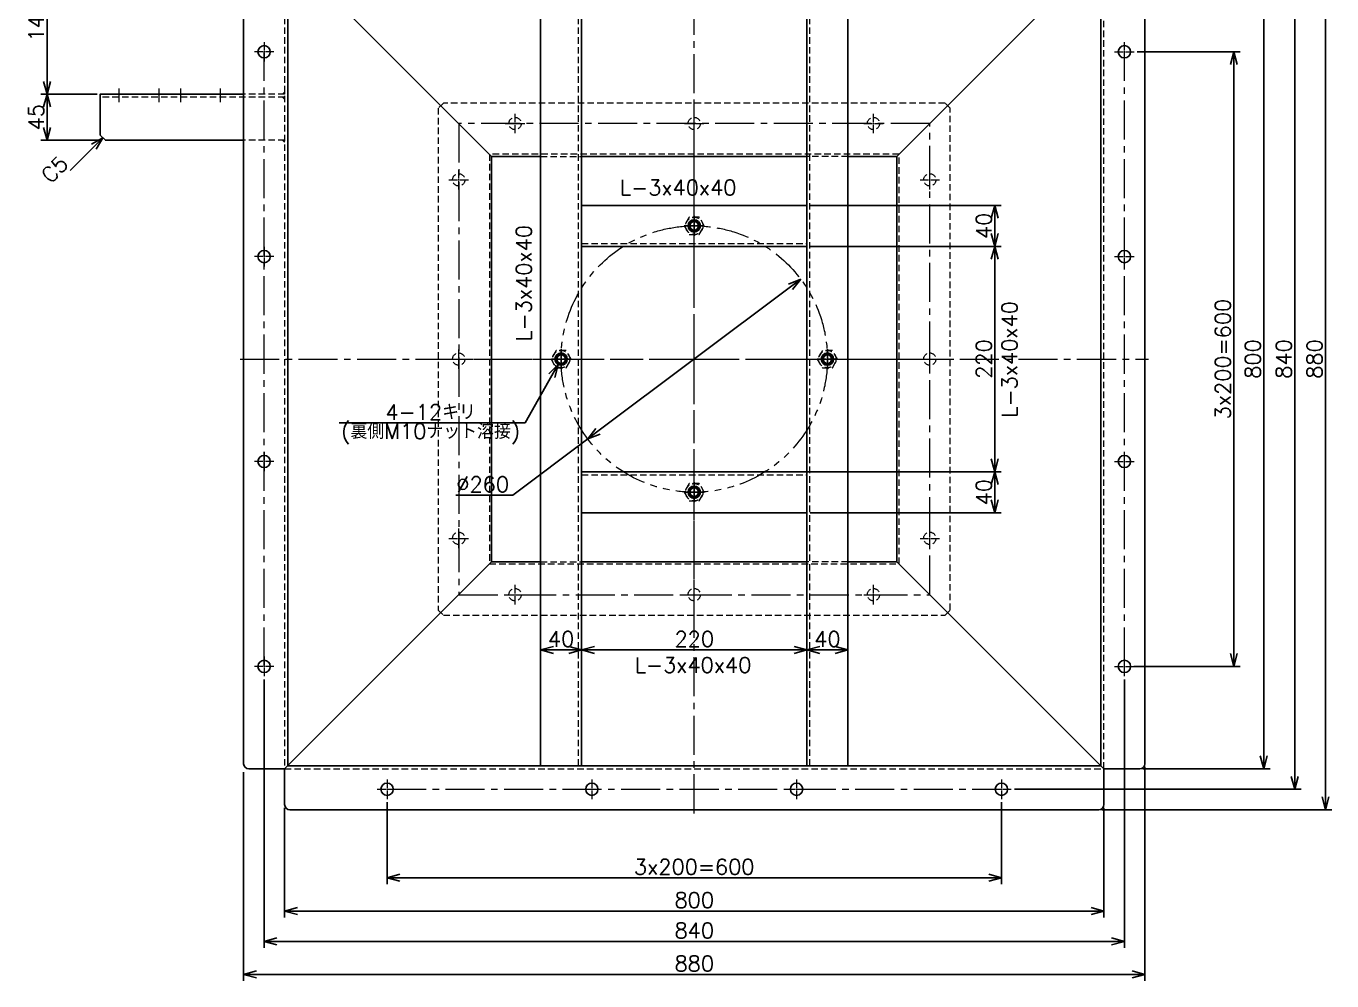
# Model space of a CAD drawing. Header units: millimetres. Extents: x 0 to 13385, y -24 to 3112.
# Drawn here: x 10991 to 12266, y 1597 to 2529 of the extents above; entities that cross this region are included whole.
import ezdxf

# ---------------------------------------------------------------- set-up
doc = ezdxf.new("R2010")
doc.units = ezdxf.units.MM
doc.header["$LTSCALE"] = 2
doc.header["$PDMODE"] = 99
doc.header["$PDSIZE"] = 1
for name, pattern in [('CENTER2', [28.575, 19.05, -3.175, 3.175, -3.175]), ('HIDDEN2', [4.7625, 3.175, -1.5875]), ('PHANTOM2', [31.75, 15.875, -3.175, 3.175, -3.175, 3.175, -3.175])]:
    doc.linetypes.add(name, pattern=pattern)
for name, color, linetype, lineweight in [('01_外形線', 7, 'Continuous', 25), ('03_かくれ線', 6, 'HIDDEN2', 13), ('04_中心線', 1, 'CENTER2', 9), ('06_PHANTOM', 2, 'PHANTOM2', 13), ('08_DIM', 3, 'Continuous', 13)]:
    doc.layers.add(name, color=color, linetype=linetype, lineweight=lineweight)
doc.styles.add('KSS_TXT', font='txt.shx', dxfattribs={"bigfont": 'extfont2.shx'})
doc.styles.add('KSS_TXT_L', font='txt.shx', dxfattribs={"height": 15, "bigfont": 'extfont2.shx'})
doc.dimstyles.new('KSS_DIM', dxfattribs={"dimscale": 5, "dimtxt": 3, "dimasz": 2.5, "dimexe": 1.25, "dimexo": 0.625, "dimtad": 1, "dimdsep": 46, "dimtxsty": 'KSS_TXT', "dimblk": 'OPEN30', "dimcen": 0, "dimazin": 2, "dimtfac": 0.75, "dimtmove": 0, "dimatfit": 3, "dimldrblk": 'OPEN30', "dimfxl": 1.25, "dimtolj": 1, "dimarcsym": 0})
doc.dimstyles.new('KSS_DIM$3', dxfattribs={"dimscale": 5, "dimtxt": 3, "dimasz": 2.5, "dimexe": 1.25, "dimexo": 0.625, "dimtad": 1, "dimtih": 1, "dimtoh": 1, "dimdsep": 46, "dimtxsty": 'KSS_TXT', "dimblk": 'OPEN30', "dimcen": 0, "dimazin": 2, "dimtfac": 0.75, "dimtofl": 0, "dimtmove": 0, "dimatfit": 3, "dimldrblk": 'OPEN30', "dimfxl": 1.25, "dimtolj": 1, "dimarcsym": 0})

# ---------------------------------------------------------------- blocks, each defined once
blk = doc.blocks.new('*U337')
at = {"layer": '04_中心線', "color": 0, "linetype": 'CENTER2', "transparency": 16777216}
for p, q in [((0, 50), (0, 253.5)), ((-253.5, 0), (-50, 0)), ((50, 0), (253.5, 0)), ((0, -253.5), (0, -50))]:
    blk.add_line(p, q, dxfattribs=at)
at = {"layer": '04_中心線', "color": 0, "linetype": 'Continuous', "transparency": 16777216}
for p, q in [((0, -25), (0, 25)), ((-25, 0), (25, 0))]:
    blk.add_line(p, q, dxfattribs=at)
blk = doc.blocks.new('*U338')
at = {"layer": '04_中心線', "color": 0, "linetype": 'CENTER2', "transparency": 16777216}
for p, q in [((-9.5, 0), (-1.2, 0)), ((0, 1.2), (0, 9.5)), ((1.2, 0), (9.5, 0)), ((0, -9.5), (0, -1.2))]:
    blk.add_line(p, q, dxfattribs=at)
at = {"layer": '04_中心線', "color": 0, "linetype": 'Continuous', "transparency": 16777216}
for p, q in [((-0.6, 0), (0.6, 0)), ((0, -0.6), (0, 0.6))]:
    blk.add_line(p, q, dxfattribs=at)
blk = doc.blocks.new('*U339')
at = {"layer": '04_中心線', "color": 0, "linetype": 'CENTER2', "transparency": 16777216}
for p, q in [((-9.5, 0), (-1.2, 0)), ((0, 1.2), (0, 9.5)), ((1.2, 0), (9.5, 0)), ((0, -9.5), (0, -1.2))]:
    blk.add_line(p, q, dxfattribs=at)
at = {"layer": '04_中心線', "color": 0, "linetype": 'Continuous', "transparency": 16777216}
for p, q in [((-0.6, 0), (0.6, 0)), ((0, -0.6), (0, 0.6))]:
    blk.add_line(p, q, dxfattribs=at)
blk = doc.blocks.new('*U340')
at = {"layer": '04_中心線', "color": 0, "linetype": 'CENTER2', "transparency": 16777216}
for p, q in [((-9.5, 0), (-1.2, 0)), ((0, 1.2), (0, 9.5)), ((1.2, 0), (9.5, 0)), ((0, -9.5), (0, -1.2))]:
    blk.add_line(p, q, dxfattribs=at)
at = {"layer": '04_中心線', "color": 0, "linetype": 'Continuous', "transparency": 16777216}
for p, q in [((-0.6, 0), (0.6, 0)), ((0, -0.6), (0, 0.6))]:
    blk.add_line(p, q, dxfattribs=at)
blk = doc.blocks.new('*U341')
at = {"layer": '04_中心線', "color": 0, "linetype": 'CENTER2', "transparency": 16777216}
for p, q in [((-9.5, 0), (-1.2, 0)), ((0, 1.2), (0, 9.5)), ((1.2, 0), (9.5, 0)), ((0, -9.5), (0, -1.2))]:
    blk.add_line(p, q, dxfattribs=at)
at = {"layer": '04_中心線', "color": 0, "linetype": 'Continuous', "transparency": 16777216}
for p, q in [((-0.6, 0), (0.6, 0)), ((0, -0.6), (0, 0.6))]:
    blk.add_line(p, q, dxfattribs=at)
blk = doc.blocks.new('*U358')
at = {"layer": '04_中心線', "color": 0, "linetype": 'CENTER2', "transparency": 16777216}
for p, q in [((-9.5, 0), (-1.2, 0)), ((0, 1.2), (0, 9.5)), ((1.2, 0), (9.5, 0)), ((0, -9.5), (0, -1.2))]:
    blk.add_line(p, q, dxfattribs=at)
at = {"layer": '04_中心線', "color": 0, "linetype": 'Continuous', "transparency": 16777216}
for p, q in [((-0.6, 0), (0.6, 0)), ((0, -0.6), (0, 0.6))]:
    blk.add_line(p, q, dxfattribs=at)
blk = doc.blocks.new('*U359')
at = {"layer": '04_中心線', "color": 0, "linetype": 'CENTER2', "transparency": 16777216}
for p, q in [((-9.5, 0), (-1.2, 0)), ((0, 1.2), (0, 9.5)), ((1.2, 0), (9.5, 0)), ((0, -9.5), (0, -1.2))]:
    blk.add_line(p, q, dxfattribs=at)
at = {"layer": '04_中心線', "color": 0, "linetype": 'Continuous', "transparency": 16777216}
for p, q in [((-0.6, 0), (0.6, 0)), ((0, -0.6), (0, 0.6))]:
    blk.add_line(p, q, dxfattribs=at)
blk = doc.blocks.new('*U360')
at = {"layer": '04_中心線', "color": 0, "linetype": 'CENTER2', "transparency": 16777216}
for p, q in [((-9.5, 0), (-1.2, 0)), ((0, 1.2), (0, 9.5)), ((1.2, 0), (9.5, 0)), ((0, -9.5), (0, -1.2))]:
    blk.add_line(p, q, dxfattribs=at)
at = {"layer": '04_中心線', "color": 0, "linetype": 'Continuous', "transparency": 16777216}
for p, q in [((-0.6, 0), (0.6, 0)), ((0, -0.6), (0, 0.6))]:
    blk.add_line(p, q, dxfattribs=at)
blk = doc.blocks.new('*U361')
at = {"layer": '04_中心線', "color": 0, "linetype": 'CENTER2', "transparency": 16777216}
for p, q in [((-9.5, 0), (-1.2, 0)), ((0, 1.2), (0, 9.5)), ((1.2, 0), (9.5, 0)), ((0, -9.5), (0, -1.2))]:
    blk.add_line(p, q, dxfattribs=at)
at = {"layer": '04_中心線', "color": 0, "linetype": 'Continuous', "transparency": 16777216}
for p, q in [((-0.6, 0), (0.6, 0)), ((0, -0.6), (0, 0.6))]:
    blk.add_line(p, q, dxfattribs=at)
blk = doc.blocks.new('*U333')
at = {"layer": '04_中心線', "color": 0, "linetype": 'CENTER2', "transparency": 16777216}
for p, q in [((-9.5, 0), (-1.2, 0)), ((0, 1.2), (0, 9.5)), ((1.2, 0), (9.5, 0)), ((0, -9.5), (0, -1.2))]:
    blk.add_line(p, q, dxfattribs=at)
at = {"layer": '04_中心線', "color": 0, "linetype": 'Continuous', "transparency": 16777216}
for p, q in [((-0.6, 0), (0.6, 0)), ((0, -0.6), (0, 0.6))]:
    blk.add_line(p, q, dxfattribs=at)
blk = doc.blocks.new('*U334')
at = {"layer": '04_中心線', "color": 0, "linetype": 'CENTER2', "transparency": 16777216}
for p, q in [((-9.5, 0), (-1.2, 0)), ((0, 1.2), (0, 9.5)), ((1.2, 0), (9.5, 0)), ((0, -9.5), (0, -1.2))]:
    blk.add_line(p, q, dxfattribs=at)
at = {"layer": '04_中心線', "color": 0, "linetype": 'Continuous', "transparency": 16777216}
for p, q in [((-0.6, 0), (0.6, 0)), ((0, -0.6), (0, 0.6))]:
    blk.add_line(p, q, dxfattribs=at)
blk = doc.blocks.new('*U335')
at = {"layer": '04_中心線', "color": 0, "linetype": 'CENTER2', "transparency": 16777216}
for p, q in [((-9.5, 0), (-1.2, 0)), ((0, 1.2), (0, 9.5)), ((1.2, 0), (9.5, 0)), ((0, -9.5), (0, -1.2))]:
    blk.add_line(p, q, dxfattribs=at)
at = {"layer": '04_中心線', "color": 0, "linetype": 'Continuous', "transparency": 16777216}
for p, q in [((-0.6, 0), (0.6, 0)), ((0, -0.6), (0, 0.6))]:
    blk.add_line(p, q, dxfattribs=at)
blk = doc.blocks.new('*U336')
at = {"layer": '04_中心線', "color": 0, "linetype": 'CENTER2', "transparency": 16777216}
for p, q in [((-9.5, 0), (-1.2, 0)), ((0, 1.2), (0, 9.5)), ((1.2, 0), (9.5, 0)), ((0, -9.5), (0, -1.2))]:
    blk.add_line(p, q, dxfattribs=at)
at = {"layer": '04_中心線', "color": 0, "linetype": 'Continuous', "transparency": 16777216}
for p, q in [((-0.6, 0), (0.6, 0)), ((0, -0.6), (0, 0.6))]:
    blk.add_line(p, q, dxfattribs=at)
blk = doc.blocks.new('*U347')
at = {"layer": '04_中心線', "color": 0, "linetype": 'CENTER2', "transparency": 16777216}
for p, q in [((-9.5, 0), (-1.2, 0)), ((0, 1.2), (0, 9.5)), ((1.2, 0), (9.5, 0)), ((0, -9.5), (0, -1.2))]:
    blk.add_line(p, q, dxfattribs=at)
at = {"layer": '04_中心線', "color": 0, "linetype": 'Continuous', "transparency": 16777216}
for p, q in [((-0.6, 0), (0.6, 0)), ((0, -0.6), (0, 0.6))]:
    blk.add_line(p, q, dxfattribs=at)
blk = doc.blocks.new('*U348')
at = {"layer": '04_中心線', "color": 0, "linetype": 'CENTER2', "transparency": 16777216}
for p, q in [((-9.5, 0), (-1.2, 0)), ((0, 1.2), (0, 9.5)), ((1.2, 0), (9.5, 0)), ((0, -9.5), (0, -1.2))]:
    blk.add_line(p, q, dxfattribs=at)
at = {"layer": '04_中心線', "color": 0, "linetype": 'Continuous', "transparency": 16777216}
for p, q in [((-0.6, 0), (0.6, 0)), ((0, -0.6), (0, 0.6))]:
    blk.add_line(p, q, dxfattribs=at)
blk = doc.blocks.new('*U349')
at = {"layer": '04_中心線', "color": 0, "linetype": 'CENTER2', "transparency": 16777216}
for p, q in [((-9.5, 0), (-1.2, 0)), ((0, 1.2), (0, 9.5)), ((1.2, 0), (9.5, 0)), ((0, -9.5), (0, -1.2))]:
    blk.add_line(p, q, dxfattribs=at)
at = {"layer": '04_中心線', "color": 0, "linetype": 'Continuous', "transparency": 16777216}
for p, q in [((-0.6, 0), (0.6, 0)), ((0, -0.6), (0, 0.6))]:
    blk.add_line(p, q, dxfattribs=at)
blk = doc.blocks.new('*U350')
at = {"layer": '04_中心線', "color": 0, "linetype": 'CENTER2', "transparency": 16777216}
for p, q in [((-9.5, 0), (-1.2, 0)), ((0, 1.2), (0, 9.5)), ((1.2, 0), (9.5, 0)), ((0, -9.5), (0, -1.2))]:
    blk.add_line(p, q, dxfattribs=at)
at = {"layer": '04_中心線', "color": 0, "linetype": 'Continuous', "transparency": 16777216}
for p, q in [((-0.6, 0), (0.6, 0)), ((0, -0.6), (0, 0.6))]:
    blk.add_line(p, q, dxfattribs=at)
blk = doc.blocks.new('*U370')
at = {"layer": '04_中心線', "color": 0, "linetype": 'CENTER2', "transparency": 16777216}
for p, q in [((-9.5, 0), (-1.2, 0)), ((0, 1.2), (0, 9.5)), ((1.2, 0), (9.5, 0)), ((0, -9.5), (0, -1.2))]:
    blk.add_line(p, q, dxfattribs=at)
at = {"layer": '04_中心線', "color": 0, "linetype": 'Continuous', "transparency": 16777216}
for p, q in [((-0.6, 0), (0.6, 0)), ((0, -0.6), (0, 0.6))]:
    blk.add_line(p, q, dxfattribs=at)
blk = doc.blocks.new('*U367')
at = {"layer": '04_中心線', "color": 0, "linetype": 'CENTER2', "transparency": 16777216}
for p, q in [((-9.5, 0), (-1.2, 0)), ((0, 1.2), (0, 9.5)), ((1.2, 0), (9.5, 0)), ((0, -9.5), (0, -1.2))]:
    blk.add_line(p, q, dxfattribs=at)
at = {"layer": '04_中心線', "color": 0, "linetype": 'Continuous', "transparency": 16777216}
for p, q in [((-0.6, 0), (0.6, 0)), ((0, -0.6), (0, 0.6))]:
    blk.add_line(p, q, dxfattribs=at)
blk = doc.blocks.new('*U369')
at = {"layer": '04_中心線', "color": 0, "linetype": 'CENTER2', "transparency": 16777216}
for p, q in [((-9.5, 0), (-1.2, 0)), ((0, 1.2), (0, 9.5)), ((1.2, 0), (9.5, 0)), ((0, -9.5), (0, -1.2))]:
    blk.add_line(p, q, dxfattribs=at)
at = {"layer": '04_中心線', "color": 0, "linetype": 'Continuous', "transparency": 16777216}
for p, q in [((-0.6, 0), (0.6, 0)), ((0, -0.6), (0, 0.6))]:
    blk.add_line(p, q, dxfattribs=at)
blk = doc.blocks.new('*U368')
at = {"layer": '04_中心線', "color": 0, "linetype": 'CENTER2', "transparency": 16777216}
for p, q in [((-9.5, 0), (-1.2, 0)), ((0, 1.2), (0, 9.5)), ((1.2, 0), (9.5, 0)), ((0, -9.5), (0, -1.2))]:
    blk.add_line(p, q, dxfattribs=at)
at = {"layer": '04_中心線', "color": 0, "linetype": 'Continuous', "transparency": 16777216}
for p, q in [((-0.6, 0), (0.6, 0)), ((0, -0.6), (0, 0.6))]:
    blk.add_line(p, q, dxfattribs=at)
blk = doc.blocks.new('*U372')
at = {"layer": '04_中心線', "color": 0, "linetype": 'CENTER2', "transparency": 16777216}
for p, q in [((-9.5, 0), (-1.2, 0)), ((0, 1.2), (0, 9.5)), ((1.2, 0), (9.5, 0)), ((0, -9.5), (0, -1.2))]:
    blk.add_line(p, q, dxfattribs=at)
at = {"layer": '04_中心線', "color": 0, "linetype": 'Continuous', "transparency": 16777216}
for p, q in [((-0.6, 0), (0.6, 0)), ((0, -0.6), (0, 0.6))]:
    blk.add_line(p, q, dxfattribs=at)
blk = doc.blocks.new('*U373')
at = {"layer": '04_中心線', "color": 0, "linetype": 'CENTER2', "transparency": 16777216}
for p, q in [((-9.5, 0), (-1.2, 0)), ((0, 1.2), (0, 9.5)), ((1.2, 0), (9.5, 0)), ((0, -9.5), (0, -1.2))]:
    blk.add_line(p, q, dxfattribs=at)
at = {"layer": '04_中心線', "color": 0, "linetype": 'Continuous', "transparency": 16777216}
for p, q in [((-0.6, 0), (0.6, 0)), ((0, -0.6), (0, 0.6))]:
    blk.add_line(p, q, dxfattribs=at)
blk = doc.blocks.new('*U371')
at = {"layer": '04_中心線', "color": 0, "linetype": 'CENTER2', "transparency": 16777216}
for p, q in [((-9.5, 0), (-1.2, 0)), ((0, 1.2), (0, 9.5)), ((1.2, 0), (9.5, 0)), ((0, -9.5), (0, -1.2))]:
    blk.add_line(p, q, dxfattribs=at)
at = {"layer": '04_中心線', "color": 0, "linetype": 'Continuous', "transparency": 16777216}
for p, q in [((-0.6, 0), (0.6, 0)), ((0, -0.6), (0, 0.6))]:
    blk.add_line(p, q, dxfattribs=at)
blk = doc.blocks.new('*U374')
at = {"layer": '04_中心線', "color": 0, "linetype": 'CENTER2', "transparency": 16777216}
for p, q in [((-9.5, 0), (-1.2, 0)), ((0, 1.2), (0, 9.5)), ((1.2, 0), (9.5, 0)), ((0, -9.5), (0, -1.2))]:
    blk.add_line(p, q, dxfattribs=at)
at = {"layer": '04_中心線', "color": 0, "linetype": 'Continuous', "transparency": 16777216}
for p, q in [((-0.6, 0), (0.6, 0)), ((0, -0.6), (0, 0.6))]:
    blk.add_line(p, q, dxfattribs=at)
blk = doc.blocks.new('*U376')
at = {"layer": '04_中心線', "color": 0, "linetype": 'CENTER2', "transparency": 16777216}
for p, q in [((-9.5, 0), (-1.2, 0)), ((0, 1.2), (0, 9.5)), ((1.2, 0), (9.5, 0)), ((0, -9.5), (0, -1.2))]:
    blk.add_line(p, q, dxfattribs=at)
at = {"layer": '04_中心線', "color": 0, "linetype": 'Continuous', "transparency": 16777216}
for p, q in [((-0.6, 0), (0.6, 0)), ((0, -0.6), (0, 0.6))]:
    blk.add_line(p, q, dxfattribs=at)
blk = doc.blocks.new('*U377')
at = {"layer": '04_中心線', "color": 0, "linetype": 'CENTER2', "transparency": 16777216}
for p, q in [((-9.5, 0), (-1.2, 0)), ((0, 1.2), (0, 9.5)), ((1.2, 0), (9.5, 0)), ((0, -9.5), (0, -1.2))]:
    blk.add_line(p, q, dxfattribs=at)
at = {"layer": '04_中心線', "color": 0, "linetype": 'Continuous', "transparency": 16777216}
for p, q in [((-0.6, 0), (0.6, 0)), ((0, -0.6), (0, 0.6))]:
    blk.add_line(p, q, dxfattribs=at)
blk = doc.blocks.new('*U375')
at = {"layer": '04_中心線', "color": 0, "linetype": 'CENTER2', "transparency": 16777216}
for p, q in [((-9.5, 0), (-1.2, 0)), ((0, 1.2), (0, 9.5)), ((1.2, 0), (9.5, 0)), ((0, -9.5), (0, -1.2))]:
    blk.add_line(p, q, dxfattribs=at)
at = {"layer": '04_中心線', "color": 0, "linetype": 'Continuous', "transparency": 16777216}
for p, q in [((-0.6, 0), (0.6, 0)), ((0, -0.6), (0, 0.6))]:
    blk.add_line(p, q, dxfattribs=at)
blk = doc.blocks.new('*U378')
at = {"layer": '04_中心線', "color": 0, "linetype": 'CENTER2', "transparency": 16777216}
for p, q in [((-9.5, 0), (-1.2, 0)), ((0, 1.2), (0, 9.5)), ((1.2, 0), (9.5, 0)), ((0, -9.5), (0, -1.2))]:
    blk.add_line(p, q, dxfattribs=at)
at = {"layer": '04_中心線', "color": 0, "linetype": 'Continuous', "transparency": 16777216}
for p, q in [((-0.6, 0), (0.6, 0)), ((0, -0.6), (0, 0.6))]:
    blk.add_line(p, q, dxfattribs=at)
blk = doc.blocks.new('*U383')
at = {"layer": '04_中心線', "color": 0, "linetype": 'CENTER2', "transparency": 16777216}
for p, q in [((0, 88), (0, 443.5)), ((-443.5, 0), (-88, 0)), ((88, 0), (443.5, 0)), ((0, -443.5), (0, -88))]:
    blk.add_line(p, q, dxfattribs=at)
at = {"layer": '04_中心線', "color": 0, "linetype": 'Continuous', "transparency": 16777216}
for p, q in [((0, -44), (0, 44)), ((-44, 0), (44, 0))]:
    blk.add_line(p, q, dxfattribs=at)
blk = doc.blocks.new('_Open30')
at = {"color": 0, "linetype": 'ByBlock', "lineweight": -2}
for p, q in [((-1, 0.27), (0, 0)), ((0, 0), (-1, -0.27)), ((0, 0), (-1, 0))]:
    blk.add_line(p, q, dxfattribs=at)
blk = doc.blocks.new('*D426')
at = {"layer": '08_DIM', "color": 0, "lineweight": -2, "transparency": 16777216}
for p, q in [((11060.1, 2462.2), (11005, 2462.2)), ((11011.2, 2449.7), (11011.2, 2429.7)), ((11065.1, 2417.2), (11005, 2417.2))]:
    blk.add_line(p, q, dxfattribs=at)
at = {"layer": 'Defpoints', "color": 0, "transparency": 16777216}
for p in [(11063.2, 2462.2), (11011.2, 2417.2), (11068.2, 2417.2)]:
    blk.add_point(p, dxfattribs=at)
at = {"layer": '08_DIM', "color": 0, "lineweight": -2, "transparency": 16777216, "xscale": 12.5, "yscale": 12.5, "zscale": 12.5}
for p, rotation in [((11011.2, 2462.2), 90), ((11011.2, 2417.2), 270)]:
    blk.add_blockref('_Open30', p, dxfattribs=dict(at, rotation=rotation))
at = {"layer": '08_DIM', "color": 0, "transparency": 16777216, "insert": (11000.6, 2439.7), "char_height": 15, "attachment_point": 5, "rotation": 90, "style": 'KSS_TXT'}
blk.add_mtext('\\A1;45', dxfattribs=at)
blk = doc.blocks.new('*D427')
at = {"layer": '08_DIM', "color": 0, "lineweight": -2, "transparency": 16777216}
for p, q in [((11205.1, 2603.6), (11005, 2603.6)), ((11011.2, 2474.7), (11011.2, 2591.1)), ((11060.1, 2462.2), (11005, 2462.2))]:
    blk.add_line(p, q, dxfattribs=at)
at = {"layer": 'Defpoints', "color": 0, "transparency": 16777216}
for p in [(11011.2, 2603.6), (11208.2, 2603.6), (11063.2, 2462.2)]:
    blk.add_point(p, dxfattribs=at)
at = {"layer": '08_DIM', "color": 0, "lineweight": -2, "transparency": 16777216, "xscale": 12.5, "yscale": 12.5, "zscale": 12.5}
for p, rotation in [((11011.2, 2603.6), 90), ((11011.2, 2462.2), 270)]:
    blk.add_blockref('_Open30', p, dxfattribs=dict(at, rotation=rotation))
at = {"layer": '08_DIM', "color": 0, "transparency": 16777216, "insert": (11000.6, 2532.9), "char_height": 15, "attachment_point": 5, "rotation": 90, "style": 'KSS_TXT'}
blk.add_mtext('\\A1;141', dxfattribs=at)
blk = doc.blocks.new('*D428')
at = {"layer": '08_DIM', "color": 0, "lineweight": -2, "transparency": 16777216}
for p, q in [((11756.3, 2313.6), (11942.9, 2313.6)), ((11936.6, 2106.1), (11936.6, 2301.1)), ((11752.9, 2093.6), (11942.9, 2093.6))]:
    blk.add_line(p, q, dxfattribs=at)
at = {"layer": 'Defpoints', "color": 0, "transparency": 16777216}
for p in [(11753.2, 2313.6), (11936.6, 2313.6), (11749.8, 2093.6)]:
    blk.add_point(p, dxfattribs=at)
at = {"layer": '08_DIM', "color": 0, "lineweight": -2, "transparency": 16777216, "xscale": 12.5, "yscale": 12.5, "zscale": 12.5}
for p, rotation in [((11936.6, 2313.6), 90), ((11936.6, 2093.6), 270)]:
    blk.add_blockref('_Open30', p, dxfattribs=dict(at, rotation=rotation))
at = {"layer": '08_DIM', "color": 0, "transparency": 16777216, "insert": (11926, 2203.6), "char_height": 15, "attachment_point": 5, "rotation": 90, "style": 'KSS_TXT'}
blk.add_mtext('\\A1;220', dxfattribs=at)
blk = doc.blocks.new('*D429')
at = {"layer": '08_DIM', "color": 0, "lineweight": -2, "transparency": 16777216}
for p, q in [((11754.8, 2093.6), (11942.9, 2093.6)), ((11936.6, 2081.1), (11936.6, 2066.1)), ((11756.3, 2053.6), (11942.9, 2053.6))]:
    blk.add_line(p, q, dxfattribs=at)
at = {"layer": 'Defpoints', "color": 0, "transparency": 16777216}
for p in [(11751.7, 2093.6), (11753.2, 2053.6), (11936.6, 2053.6)]:
    blk.add_point(p, dxfattribs=at)
at = {"layer": '08_DIM', "color": 0, "lineweight": -2, "transparency": 16777216, "xscale": 12.5, "yscale": 12.5, "zscale": 12.5}
for p, rotation in [((11936.6, 2093.6), 90), ((11936.6, 2053.6), 270)]:
    blk.add_blockref('_Open30', p, dxfattribs=dict(at, rotation=rotation))
at = {"layer": '08_DIM', "color": 0, "transparency": 16777216, "insert": (11926, 2073.6), "char_height": 15, "attachment_point": 5, "rotation": 90, "style": 'KSS_TXT'}
blk.add_mtext('\\A1;40', dxfattribs=at)
blk = doc.blocks.new('*D430')
at = {"layer": '08_DIM', "color": 0, "lineweight": -2, "transparency": 16777216}
for p, q in [((11756.3, 2353.6), (11942.9, 2353.6)), ((11936.6, 2326.1), (11936.6, 2341.1)), ((11756.3, 2313.6), (11942.9, 2313.6))]:
    blk.add_line(p, q, dxfattribs=at)
at = {"layer": 'Defpoints', "color": 0, "transparency": 16777216}
for p in [(11753.2, 2353.6), (11936.6, 2353.6), (11753.2, 2313.6)]:
    blk.add_point(p, dxfattribs=at)
at = {"layer": '08_DIM', "color": 0, "lineweight": -2, "transparency": 16777216, "xscale": 12.5, "yscale": 12.5, "zscale": 12.5}
for p, rotation in [((11936.6, 2353.6), 90), ((11936.6, 2313.6), 270)]:
    blk.add_blockref('_Open30', p, dxfattribs=dict(at, rotation=rotation))
at = {"layer": '08_DIM', "color": 0, "transparency": 16777216, "insert": (11926, 2333.6), "char_height": 15, "attachment_point": 5, "rotation": 90, "style": 'KSS_TXT'}
blk.add_mtext('\\A1;40', dxfattribs=at)
blk = doc.blocks.new('*D431')
at = {"layer": '08_DIM', "color": 0, "lineweight": -2, "transparency": 16777216}
for p, q in [((11533.2, 2033.1), (11533.2, 1913.4)), ((11753.2, 2033.1), (11753.2, 1913.4)), ((11740.7, 1919.6), (11545.7, 1919.6))]:
    blk.add_line(p, q, dxfattribs=at)
at = {"layer": 'Defpoints', "color": 0, "transparency": 16777216}
for p in [(11533.2, 2036.2), (11753.2, 2036.2), (11533.2, 1919.6)]:
    blk.add_point(p, dxfattribs=at)
at = {"layer": '08_DIM', "color": 0, "lineweight": -2, "transparency": 16777216, "xscale": 12.5, "yscale": 12.5, "zscale": 12.5, "rotation": 180}
blk.add_blockref('_Open30', (11533.2, 1919.6), dxfattribs=at)
at = {"layer": '08_DIM', "color": 0, "lineweight": -2, "transparency": 16777216, "xscale": 12.5, "yscale": 12.5, "zscale": 12.5}
blk.add_blockref('_Open30', (11753.2, 1919.6), dxfattribs=at)
at = {"layer": '08_DIM', "color": 0, "transparency": 16777216, "insert": (11643.2, 1930.3), "char_height": 15, "attachment_point": 5, "style": 'KSS_TXT'}
blk.add_mtext('\\A1;220', dxfattribs=at)
blk = doc.blocks.new('*D432')
at = {"layer": '08_DIM', "color": 0, "lineweight": -2, "transparency": 16777216}
for p, q in [((11793.2, 2070.1), (11793.2, 1913.4)), ((11753.2, 2033.1), (11753.2, 1913.4)), ((11765.7, 1919.6), (11780.7, 1919.6))]:
    blk.add_line(p, q, dxfattribs=at)
at = {"layer": 'Defpoints', "color": 0, "transparency": 16777216}
for p in [(11793.2, 2073.2), (11753.2, 2036.2), (11793.2, 1919.6)]:
    blk.add_point(p, dxfattribs=at)
at = {"layer": '08_DIM', "color": 0, "lineweight": -2, "transparency": 16777216, "xscale": 12.5, "yscale": 12.5, "zscale": 12.5, "rotation": 180}
blk.add_blockref('_Open30', (11753.2, 1919.6), dxfattribs=at)
at = {"layer": '08_DIM', "color": 0, "lineweight": -2, "transparency": 16777216, "xscale": 12.5, "yscale": 12.5, "zscale": 12.5}
blk.add_blockref('_Open30', (11793.2, 1919.6), dxfattribs=at)
at = {"layer": '08_DIM', "color": 0, "transparency": 16777216, "insert": (11773.2, 1930.3), "char_height": 15, "attachment_point": 5, "style": 'KSS_TXT'}
blk.add_mtext('\\A1;40', dxfattribs=at)
blk = doc.blocks.new('*D433')
at = {"layer": '08_DIM', "color": 0, "lineweight": -2, "transparency": 16777216}
for p, q in [((11493.2, 2070.1), (11493.2, 1913.4)), ((11533.2, 2033.1), (11533.2, 1913.4)), ((11520.7, 1919.6), (11505.7, 1919.6))]:
    blk.add_line(p, q, dxfattribs=at)
at = {"layer": 'Defpoints', "color": 0, "transparency": 16777216}
for p in [(11493.2, 2073.2), (11533.2, 2036.2), (11493.2, 1919.6)]:
    blk.add_point(p, dxfattribs=at)
at = {"layer": '08_DIM', "color": 0, "lineweight": -2, "transparency": 16777216, "xscale": 12.5, "yscale": 12.5, "zscale": 12.5, "rotation": 180}
blk.add_blockref('_Open30', (11493.2, 1919.6), dxfattribs=at)
at = {"layer": '08_DIM', "color": 0, "lineweight": -2, "transparency": 16777216, "xscale": 12.5, "yscale": 12.5, "zscale": 12.5}
blk.add_blockref('_Open30', (11533.2, 1919.6), dxfattribs=at)
at = {"layer": '08_DIM', "color": 0, "transparency": 16777216, "insert": (11513.2, 1930.3), "char_height": 15, "attachment_point": 5, "style": 'KSS_TXT'}
blk.add_mtext('\\A1;40', dxfattribs=at)
blk = doc.blocks.new('*D434')
at = {"layer": '08_DIM', "color": 0, "lineweight": -2, "transparency": 16777216}
for p, q in [((11737.2, 2274.1), (11549.2, 2133.1)), ((11539.2, 2125.6), (11466, 2070.7)), ((11466, 2070.7), (11410.3, 2070.7))]:
    blk.add_line(p, q, dxfattribs=at)
at = {"layer": 'Defpoints', "color": 0, "transparency": 16777216}
for p in [(11747.2, 2281.6), (11539.2, 2125.6)]:
    blk.add_point(p, dxfattribs=at)
at = {"layer": '08_DIM', "color": 0, "lineweight": -2, "transparency": 16777216, "xscale": 12.5, "yscale": 12.5, "zscale": 12.5}
for p, rotation in [((11747.2, 2281.6), 36.85826679622421), ((11539.2, 2125.6), 216.8582667962242)]:
    blk.add_blockref('_Open30', p, dxfattribs=dict(at, rotation=rotation))
at = {"layer": '08_DIM', "color": 0, "transparency": 16777216, "insert": (11436.6, 2081.3), "char_height": 15, "attachment_point": 5, "style": 'KSS_TXT'}
blk.add_mtext('\\A1;%%C260', dxfattribs=at)
blk = doc.blocks.new('*D435')
at = {"layer": '08_DIM', "color": 0, "lineweight": -2, "transparency": 16777216}
for p, q in [((11478.2, 2141.2), (11504.1, 2187.4)), ((11296.6, 2141.2), (11478.2, 2141.2))]:
    blk.add_line(p, q, dxfattribs=at)
at = {"layer": 'Defpoints', "color": 0, "transparency": 16777216}
for p in [(11516.1, 2208.8), (11510.3, 2198.3)]:
    blk.add_point(p, dxfattribs=at)
at = {"layer": '08_DIM', "color": 0, "lineweight": -2, "transparency": 16777216, "xscale": 12.5, "yscale": 12.5, "zscale": 12.5, "rotation": 60.7154078073793}
blk.add_blockref('_Open30', (11510.3, 2198.3), dxfattribs=at)
at = {"layer": '08_DIM', "color": 0, "transparency": 16777216, "char_height": 15, "attachment_point": 5, "style": 'KSS_TXT'}
for s, insert in [('\\A1;4-12キリ', (11385.8, 2151.8)), ('\\A1;(裏側M10ナット溶接)', (11385.8, 2130.6))]:
    blk.add_mtext(s, dxfattribs=dict(at, insert=insert))
blk = doc.blocks.new('*D413')
at = {"layer": '08_DIM', "color": 0, "lineweight": -2, "transparency": 16777216}
for p, q in [((11243.2, 1765.4), (11243.2, 1658.5)), ((12043.2, 1765.4), (12043.2, 1658.5)), ((11255.7, 1664.7), (12030.7, 1664.7))]:
    blk.add_line(p, q, dxfattribs=at)
at = {"layer": 'Defpoints', "color": 0, "transparency": 16777216}
for p in [(11243.2, 1768.6), (12043.2, 1768.6), (12043.2, 1664.7)]:
    blk.add_point(p, dxfattribs=at)
at = {"layer": '08_DIM', "color": 0, "lineweight": -2, "transparency": 16777216, "xscale": 12.5, "yscale": 12.5, "zscale": 12.5, "rotation": 180}
blk.add_blockref('_Open30', (11243.2, 1664.7), dxfattribs=at)
at = {"layer": '08_DIM', "color": 0, "lineweight": -2, "transparency": 16777216, "xscale": 12.5, "yscale": 12.5, "zscale": 12.5}
blk.add_blockref('_Open30', (12043.2, 1664.7), dxfattribs=at)
at = {"layer": '08_DIM', "color": 0, "transparency": 16777216, "insert": (11643.2, 1675.4), "char_height": 15, "attachment_point": 5, "style": 'KSS_TXT'}
blk.add_mtext('\\A1;800', dxfattribs=at)
blk = doc.blocks.new('*D414')
at = {"layer": '08_DIM', "color": 0, "lineweight": -2, "transparency": 16777216}
for p, q in [((11343.2, 1770.9), (11343.2, 1691)), ((11943.2, 1770.9), (11943.2, 1691)), ((11930.7, 1697.2), (11355.7, 1697.2))]:
    blk.add_line(p, q, dxfattribs=at)
at = {"layer": 'Defpoints', "color": 0, "transparency": 16777216}
for p in [(11343.2, 1774.1), (11943.2, 1774.1), (11343.2, 1697.2)]:
    blk.add_point(p, dxfattribs=at)
at = {"layer": '08_DIM', "color": 0, "lineweight": -2, "transparency": 16777216, "xscale": 12.5, "yscale": 12.5, "zscale": 12.5, "rotation": 180}
blk.add_blockref('_Open30', (11343.2, 1697.2), dxfattribs=at)
at = {"layer": '08_DIM', "color": 0, "lineweight": -2, "transparency": 16777216, "xscale": 12.5, "yscale": 12.5, "zscale": 12.5}
blk.add_blockref('_Open30', (11943.2, 1697.2), dxfattribs=at)
at = {"layer": '08_DIM', "color": 0, "transparency": 16777216, "insert": (11643.2, 1707.8), "char_height": 15, "attachment_point": 5, "style": 'KSS_TXT'}
blk.add_mtext('\\A1;3x200=600', dxfattribs=at)
blk = doc.blocks.new('*D415')
at = {"layer": '08_DIM', "color": 0, "lineweight": -2, "transparency": 16777216}
for p, q in [((12075.8, 2503.6), (12176.3, 2503.6)), ((12170.1, 1916.1), (12170.1, 2491.1)), ((12072.3, 1903.6), (12176.3, 1903.6))]:
    blk.add_line(p, q, dxfattribs=at)
at = {"layer": 'Defpoints', "color": 0, "transparency": 16777216}
for p in [(12072.7, 2503.6), (12170.1, 2503.6), (12069.2, 1903.6)]:
    blk.add_point(p, dxfattribs=at)
at = {"layer": '08_DIM', "color": 0, "lineweight": -2, "transparency": 16777216, "xscale": 12.5, "yscale": 12.5, "zscale": 12.5}
for p, rotation in [((12170.1, 2503.6), 90), ((12170.1, 1903.6), 270)]:
    blk.add_blockref('_Open30', p, dxfattribs=dict(at, rotation=rotation))
at = {"layer": '08_DIM', "color": 0, "transparency": 16777216, "insert": (12159.4, 2203.6), "char_height": 15, "attachment_point": 5, "rotation": 90, "style": 'KSS_TXT'}
blk.add_mtext('\\A1;3x200=600', dxfattribs=at)
blk = doc.blocks.new('*D416')
at = {"layer": '08_DIM', "color": 0, "lineweight": -2, "transparency": 16777216}
for p, q in [((11223.2, 1890.9), (11223.2, 1628.8)), ((12063.2, 1890.9), (12063.2, 1628.8)), ((11235.7, 1635.1), (12050.7, 1635.1))]:
    blk.add_line(p, q, dxfattribs=at)
at = {"layer": 'Defpoints', "color": 0, "transparency": 16777216}
for p in [(11223.2, 1894.1), (12063.2, 1894.1), (12063.2, 1635.1)]:
    blk.add_point(p, dxfattribs=at)
at = {"layer": '08_DIM', "color": 0, "lineweight": -2, "transparency": 16777216, "xscale": 12.5, "yscale": 12.5, "zscale": 12.5, "rotation": 180}
blk.add_blockref('_Open30', (11223.2, 1635.1), dxfattribs=at)
at = {"layer": '08_DIM', "color": 0, "lineweight": -2, "transparency": 16777216, "xscale": 12.5, "yscale": 12.5, "zscale": 12.5}
blk.add_blockref('_Open30', (12063.2, 1635.1), dxfattribs=at)
at = {"layer": '08_DIM', "color": 0, "transparency": 16777216, "insert": (11643.2, 1645.7), "char_height": 15, "attachment_point": 5, "style": 'KSS_TXT'}
blk.add_mtext('\\A1;840', dxfattribs=at)
blk = doc.blocks.new('*D417')
at = {"layer": '08_DIM', "color": 0, "lineweight": -2, "transparency": 16777216}
for p, q in [((12081.3, 2603.6), (12205.6, 2603.6)), ((12199.3, 1816.1), (12199.3, 2591.1)), ((12081.3, 1803.6), (12205.6, 1803.6))]:
    blk.add_line(p, q, dxfattribs=at)
at = {"layer": 'Defpoints', "color": 0, "transparency": 16777216}
for p in [(12078.2, 2603.6), (12199.3, 2603.6), (12078.2, 1803.6)]:
    blk.add_point(p, dxfattribs=at)
at = {"layer": '08_DIM', "color": 0, "lineweight": -2, "transparency": 16777216, "xscale": 12.5, "yscale": 12.5, "zscale": 12.5}
for p, rotation in [((12199.3, 2603.6), 90), ((12199.3, 1803.6), 270)]:
    blk.add_blockref('_Open30', p, dxfattribs=dict(at, rotation=rotation))
at = {"layer": '08_DIM', "color": 0, "transparency": 16777216, "insert": (12188.7, 2203.6), "char_height": 15, "attachment_point": 5, "rotation": 90, "style": 'KSS_TXT'}
blk.add_mtext('\\A1;800', dxfattribs=at)
blk = doc.blocks.new('*D418')
at = {"layer": '08_DIM', "color": 0, "lineweight": -2, "transparency": 16777216}
for p, q in [((11955.8, 2623.6), (12235.7, 2623.6)), ((12229.5, 1796.1), (12229.5, 2611.1)), ((11955.8, 1783.6), (12235.7, 1783.6))]:
    blk.add_line(p, q, dxfattribs=at)
at = {"layer": 'Defpoints', "color": 0, "transparency": 16777216}
for p in [(11952.7, 2623.6), (12229.5, 2623.6), (11952.7, 1783.6)]:
    blk.add_point(p, dxfattribs=at)
at = {"layer": '08_DIM', "color": 0, "lineweight": -2, "transparency": 16777216, "xscale": 12.5, "yscale": 12.5, "zscale": 12.5}
for p, rotation in [((12229.5, 2623.6), 90), ((12229.5, 1783.6), 270)]:
    blk.add_blockref('_Open30', p, dxfattribs=dict(at, rotation=rotation))
at = {"layer": '08_DIM', "color": 0, "transparency": 16777216, "insert": (12218.8, 2203.6), "char_height": 15, "attachment_point": 5, "rotation": 90, "style": 'KSS_TXT'}
blk.add_mtext('\\A1;840', dxfattribs=at)
blk = doc.blocks.new('*D419')
at = {"layer": '08_DIM', "color": 0, "lineweight": -2, "transparency": 16777216}
for p, q in [((12041.3, 2643.6), (12265.8, 2643.6)), ((12259.6, 1776.1), (12259.6, 2631.1)), ((12041.3, 1763.6), (12265.8, 1763.6))]:
    blk.add_line(p, q, dxfattribs=at)
at = {"layer": 'Defpoints', "color": 0, "transparency": 16777216}
for p in [(12038.2, 2643.6), (12259.6, 2643.6), (12038.2, 1763.6)]:
    blk.add_point(p, dxfattribs=at)
at = {"layer": '08_DIM', "color": 0, "lineweight": -2, "transparency": 16777216, "xscale": 12.5, "yscale": 12.5, "zscale": 12.5}
for p, rotation in [((12259.6, 2643.6), 90), ((12259.6, 1763.6), 270)]:
    blk.add_blockref('_Open30', p, dxfattribs=dict(at, rotation=rotation))
at = {"layer": '08_DIM', "color": 0, "transparency": 16777216, "insert": (12249, 2203.6), "char_height": 15, "attachment_point": 5, "rotation": 90, "style": 'KSS_TXT'}
blk.add_mtext('\\A1;880', dxfattribs=at)
blk = doc.blocks.new('*D438')
at = {"layer": '08_DIM', "color": 0, "lineweight": -2, "transparency": 16777216}
for p, q in [((11203.2, 1800.4), (11203.2, 1596.5)), ((12083.2, 1805.4), (12083.2, 1596.5)), ((11215.7, 1602.8), (12070.7, 1602.8))]:
    blk.add_line(p, q, dxfattribs=at)
at = {"layer": 'Defpoints', "color": 0, "transparency": 16777216}
for p in [(11203.2, 1803.6), (12083.2, 1808.6), (12083.2, 1602.8)]:
    blk.add_point(p, dxfattribs=at)
at = {"layer": '08_DIM', "color": 0, "lineweight": -2, "transparency": 16777216, "xscale": 12.5, "yscale": 12.5, "zscale": 12.5, "rotation": 180}
blk.add_blockref('_Open30', (11203.2, 1602.8), dxfattribs=at)
at = {"layer": '08_DIM', "color": 0, "lineweight": -2, "transparency": 16777216, "xscale": 12.5, "yscale": 12.5, "zscale": 12.5}
blk.add_blockref('_Open30', (12083.2, 1602.8), dxfattribs=at)
at = {"layer": '08_DIM', "color": 0, "transparency": 16777216, "insert": (11643.2, 1613.4), "char_height": 15, "attachment_point": 5, "style": 'KSS_TXT'}
blk.add_mtext('\\A1;880', dxfattribs=at)

msp = doc.modelspace()

# ---------------------------------------------------------------- hatches: boundary and pattern name
at = {"layer": '03_かくれ線'}
h = msp.add_hatch(color=256, dxfattribs=at)
h.dxf.hatch_style = 1
h.paths.add_polyline_path([(11241.186, 2462.222), (11243.186, 2462.222), (11243.186, 2464.222)])
h.paths.add_polyline_path([(11243.186, 2459.222), (11241.186, 2459.222), (11243.186, 2457.222)])
h.paths.add_polyline_path([(11243.186, 2417.222), (11241.186, 2417.222), (11243.186, 2415.222)])

# ---------------------------------------------------------------- linework, layer by layer
msp.add_lwpolyline([(11203.186, 2417.222), (11068.186, 2417.222), (11063.186, 2422.222), (11063.186, 2462.222), (11203.186, 2462.222)])
at = {"layer": '01_外形線'}
for p, q in [((11445.313, 2401.446), (11243.186, 2603.572)), ((11841.06, 2401.446), (12043.186, 2603.572)), ((11246.186, 2600.572), (11246.186, 1806.572)), ((12040.186, 1806.572), (12040.186, 2600.572)), ((11753.186, 2401.446), (11533.186, 2401.446)), ((11445.313, 2005.698), (11243.186, 1803.572)), ((11753.186, 2005.698), (11533.186, 2005.698)), ((11841.06, 2005.698), (12043.186, 1803.572)), ((11246.186, 1806.572), (12040.186, 1806.572))]:
    msp.add_line(p, q, dxfattribs=at)
for points in [[(11243.186, 1803.572), (11208.186, 1803.572, -0.41421356), (11203.186, 1808.572), (11203.186, 2598.572, -0.41421356), (11208.186, 2603.572), (11243.186, 2603.572)], [(12043.186, 1803.572), (12078.186, 1803.572, 0.41421356), (12083.186, 1808.572), (12083.186, 2598.572, 0.41421356), (12078.186, 2603.572), (12043.186, 2603.572)], [(11243.186, 1803.572), (11243.186, 1768.572, 0.41421356), (11248.186, 1763.572), (12038.186, 1763.572, 0.41421356), (12043.186, 1768.572), (12043.186, 1803.572)]]:
    msp.add_lwpolyline(points, format="xyb", dxfattribs=at)
for points in [[(11533.186, 1806.572), (11533.186, 2600.572), (11493.186, 2600.572), (11493.186, 1806.572)], [(11753.186, 1806.572), (11753.186, 2600.572), (11793.186, 2600.572), (11793.186, 1806.572)], [(11753.186, 2353.572), (11753.186, 2313.572), (11533.186, 2313.572), (11533.186, 2353.572)], [(11753.186, 2053.572), (11753.186, 2093.572), (11533.186, 2093.572), (11533.186, 2053.572)]]:
    msp.add_lwpolyline(points, close=True, dxfattribs=at)
for points in [[(11493.186, 2005.698), (11445.313, 2005.698), (11445.313, 2401.446), (11493.186, 2401.446)], [(11793.186, 2005.698), (11841.06, 2005.698), (11841.06, 2401.446), (11793.186, 2401.446)]]:
    msp.add_lwpolyline(points, dxfattribs=at)
for centre, radius in [((11223.186, 2503.572), 6), ((12063.186, 2503.572), 6), ((11643.186, 2333.572), 6), ((11643.186, 2333.572), 5), ((11643.186, 2333.572), 4.188), ((11223.186, 2303.572), 6), ((12063.186, 2303.572), 6), ((11513.186, 2203.572), 6), ((11513.186, 2203.572), 5), ((11513.186, 2203.572), 4.188), ((11773.186, 2203.572), 6), ((11773.186, 2203.572), 5), ((11773.186, 2203.572), 4.188), ((11223.186, 2103.572), 6), ((12063.186, 2103.572), 6), ((11643.186, 2073.572), 6), ((11643.186, 2073.572), 5), ((11643.186, 2073.572), 4.188), ((11223.186, 1903.572), 6), ((12063.186, 1903.572), 6), ((11343.186, 1783.572), 6), ((11543.186, 1783.572), 6), ((11743.186, 1783.572), 6), ((11943.186, 1783.572), 6)]:
    msp.add_circle(centre, radius, dxfattribs=at)
at = {"layer": '03_かくれ線'}
for p, q in [((11243.186, 2603.572), (11243.186, 1803.572)), ((12043.186, 1803.572), (12043.186, 2603.572)), ((11530.186, 1806.572), (11530.186, 2600.572)), ((11756.186, 1806.572), (11756.186, 2600.572)), ((11243.186, 2462.222), (11203.186, 2462.222)), ((11243.186, 2459.222), (11063.186, 2459.222)), ((11243.186, 2417.222), (11203.186, 2417.222)), ((11493.186, 2401.446), (11533.186, 2401.446)), ((11793.186, 2401.446), (11753.186, 2401.446)), ((11533.186, 2316.572), (11753.186, 2316.572)), ((11533.186, 2090.572), (11753.186, 2090.572)), ((11493.186, 2005.698), (11533.186, 2005.698)), ((11793.186, 2005.698), (11753.186, 2005.698)), ((11243.186, 1803.572), (12043.186, 1803.572))]:
    msp.add_line(p, q, dxfattribs=at)
for points in [[(11243.186, 2462.222), (11241.186, 2462.222), (11243.186, 2464.222), (11243.186, 2462.222)], [(11243.186, 2459.222), (11241.186, 2459.222), (11243.186, 2457.222), (11243.186, 2459.222)], [(11243.186, 2417.222), (11241.186, 2417.222), (11243.186, 2415.222), (11243.186, 2417.222)], [(11638.279, 2342.072), (11633.371, 2333.572)], [(11633.371, 2333.572), (11638.279, 2325.072)], [(11648.094, 2342.072), (11638.279, 2342.072)], [(11653.001, 2333.572), (11648.094, 2342.072)], [(11648.094, 2325.072), (11653.001, 2333.572)], [(11638.279, 2325.072), (11648.094, 2325.072)], [(11508.279, 2212.072), (11503.371, 2203.572)], [(11518.094, 2212.072), (11508.279, 2212.072)], [(11523.001, 2203.572), (11518.094, 2212.072)], [(11768.279, 2212.072), (11763.371, 2203.572)], [(11778.094, 2212.072), (11768.279, 2212.072)], [(11783.001, 2203.572), (11778.094, 2212.072)], [(11503.371, 2203.572), (11508.279, 2195.072)], [(11508.279, 2195.072), (11518.094, 2195.072)], [(11518.094, 2195.072), (11523.001, 2203.572)], [(11763.371, 2203.572), (11768.279, 2195.072)], [(11768.279, 2195.072), (11778.094, 2195.072)], [(11778.094, 2195.072), (11783.001, 2203.572)], [(11638.279, 2082.072), (11633.371, 2073.572)], [(11648.094, 2082.072), (11638.279, 2082.072)], [(11653.001, 2073.572), (11648.094, 2082.072)], [(11633.371, 2073.572), (11638.279, 2065.072)], [(11648.094, 2065.072), (11653.001, 2073.572)], [(11638.279, 2065.072), (11648.094, 2065.072)]]:
    msp.add_lwpolyline(points, dxfattribs=at)
for points in [[(11398.186, 1953.572), (11888.186, 1953.572), (11893.186, 1958.572), (11893.186, 2448.572), (11888.186, 2453.572), (11398.186, 2453.572), (11393.186, 2448.572), (11393.186, 1958.572)], [(11443.186, 2003.572), (11843.186, 2003.572), (11843.186, 2403.572), (11443.186, 2403.572)], [(11843.186, 2003.572), (11843.186, 2403.572), (11443.186, 2403.572), (11443.186, 2003.572)]]:
    msp.add_lwpolyline(points, close=True, dxfattribs=at)
for centre, radius in [((11468.186, 2433.572), 6), ((11643.186, 2433.572), 6), ((11818.186, 2433.572), 6), ((11413.186, 2378.572), 6), ((11873.186, 2378.572), 6), ((11643.186, 2333.572), 8.5), ((11413.186, 2203.572), 6), ((11513.186, 2203.572), 8.5), ((11773.186, 2203.572), 8.5), ((11873.186, 2203.572), 6), ((11643.186, 2073.572), 8.5), ((11413.186, 2028.572), 6), ((11873.186, 2028.572), 6), ((11468.186, 1973.572), 6), ((11643.186, 1973.572), 6), ((11818.186, 1973.572), 6)]:
    msp.add_circle(centre, radius, dxfattribs=at)
at = {"layer": '04_中心線'}
for p, q in [((11223.186, 1903.572), (11223.186, 2503.572)), ((12063.186, 1903.572), (12063.186, 2503.572)), ((11081.686, 2454.281), (11081.686, 2467.865)), ((11120.686, 2454.281), (11120.686, 2467.865)), ((11141.686, 2454.281), (11141.686, 2467.865)), ((11180.686, 2454.281), (11180.686, 2467.865)), ((11343.186, 1783.572), (11943.186, 1783.572))]:
    msp.add_line(p, q, dxfattribs=at)
msp.add_lwpolyline([(11413.186, 1973.572), (11873.186, 1973.572), (11873.186, 2433.572), (11413.186, 2433.572)], close=True, dxfattribs=at)
for points in [[(11633.371, 2333.572), (11653.001, 2333.572)], [(11643.186, 2343.387), (11643.186, 2323.757)], [(11513.186, 2213.387), (11513.186, 2193.757)], [(11773.186, 2213.387), (11773.186, 2193.757)], [(11503.371, 2203.572), (11523.001, 2203.572)], [(11763.371, 2203.572), (11783.001, 2203.572)], [(11643.186, 2083.387), (11643.186, 2063.757)], [(11633.371, 2073.572), (11653.001, 2073.572)]]:
    msp.add_lwpolyline(points, dxfattribs=at)
at = {"layer": '06_PHANTOM'}
msp.add_circle((11643.186, 2203.572), 130, dxfattribs=at)

# ---------------------------------------------------------------- block references
at = {"layer": '04_中心線', "linetype": 'CENTER2'}
for name, p in [('*U383', (11643.186, 2203.572)), ('*U377', (12063.186, 2503.572)), ('*U337', (11643.186, 2203.572)), ('*U338', (11468.186, 2433.572)), ('*U339', (11643.186, 2433.572)), ('*U340', (11818.186, 2433.572)), ('*U336', (11413.186, 2378.572)), ('*U341', (11873.186, 2378.572)), ('*U376', (12063.186, 2303.572)), ('*U335', (11413.186, 2203.572)), ('*U358', (11873.186, 2203.572)), ('*U375', (12063.186, 2103.572)), ('*U334', (11413.186, 2028.572)), ('*U359', (11873.186, 2028.572)), ('*U333', (11468.186, 1973.572)), ('*U361', (11643.186, 1973.572)), ('*U360', (11818.186, 1973.572)), ('*U378', (12063.186, 1903.572))]:
    msp.add_blockref(name, p, dxfattribs=at)
for name, p, rotation in [('*U367', (11223.186, 2503.572), 180), ('*U350', (11643.186, 2333.572), 90.00000000000001), ('*U370', (11223.186, 2303.572), 180), ('*U348', (11513.186, 2203.572), 90.00000000000001), ('*U347', (11773.186, 2203.572), 90.00000000000001), ('*U369', (11223.186, 2103.572), 180), ('*U349', (11643.186, 2073.572), 90.00000000000001), ('*U368', (11223.186, 1903.572), 180), ('*U374', (11343.186, 1783.572), 270), ('*U371', (11543.186, 1783.572), 270), ('*U372', (11743.186, 1783.572), 270), ('*U373', (11943.186, 1783.572), 270)]:
    msp.add_blockref(name, p, dxfattribs=dict(at, rotation=rotation))

# ---------------------------------------------------------------- texts
at = {"layer": '08_DIM', "style": 'KSS_TXT'}
for p in [(11570.653, 2363.485), (11585.163, 1897.38)]:
    msp.add_text('L-3x40x40', height=15, dxfattribs=at).set_placement(p)
for p in [(11484.264, 2220.661), (11958.607, 2146.365)]:
    msp.add_text('L-3x40x40', height=15, rotation=90, dxfattribs=at).set_placement(p)
at = {"layer": '08_DIM', "insert": (11014.621, 2374.063), "char_height": 15, "attachment_point": 7, "rotation": 45, "style": 'KSS_TXT_L'}
msp.add_mtext('C5', dxfattribs=at)

# ---------------------------------------------------------------- dimensions: what is measured, and where the dimension line sits
at = {"layer": '08_DIM'}
for base, p1, p2, angle, picture, middle in [((12259.583, 2643.572), (12038.186, 1763.572), (12038.186, 2643.572), 270, '*D419', (12248.958, 2203.572)), ((12229.465, 2623.572), (11952.686, 1783.572), (11952.686, 2623.572), 270, '*D418', (12218.84, 2203.572)), ((12199.347, 2603.572), (12078.186, 1803.572), (12078.186, 2603.572), 270, '*D417', (12188.722, 2203.572)), ((11011.237, 2417.222), (11063.186, 2462.222), (11068.186, 2417.222), 270, '*D426', (11000.612, 2439.722)), ((11936.614, 2353.572), (11753.186, 2313.572), (11753.186, 2353.572), 90, '*D430', (11925.989, 2333.572)), ((11936.614, 2313.572), (11749.82, 2093.572), (11753.186, 2313.572), 90, '*D428', (11925.989, 2203.572)), ((11936.614, 2053.572), (11751.715, 2093.572), (11753.186, 2053.572), 90, '*D429', (11925.989, 2073.572)), ((12063.186, 1635.096), (11223.186, 1894.072), (12063.186, 1894.072), 180, '*D416', (11643.186, 1645.721)), ((12083.186, 1602.776), (11203.186, 1803.572), (12083.186, 1808.572), 180, '*D438', (11643.186, 1613.401)), ((12043.186, 1664.731), (11243.186, 1768.572), (12043.186, 1768.572), 180, '*D413', (11643.186, 1675.356))]:
    dim = msp.add_linear_dim(base=base, p1=p1, p2=p2, angle=angle, dimstyle='KSS_DIM', dxfattribs=at)
    dim.commit()
    dim.dimension.update_dxf_attribs({"geometry": picture, "text_midpoint": middle})
for base, p1, p2, angle, text, picture, middle in [((11011.237, 2603.572), (11063.186, 2462.222), (11208.186, 2603.572), 270, '141', '*D427', (11000.612, 2532.897)), ((12170.053, 2503.572), (12069.186, 1903.572), (12072.686, 2503.572), 90, '3x200=<>', '*D415', (12159.428, 2203.572))]:
    dim = msp.add_linear_dim(base=base, p1=p1, p2=p2, angle=angle, text=text, dimstyle='KSS_DIM', dxfattribs=at)
    dim.commit()
    dim.dimension.update_dxf_attribs({"geometry": picture, "text_midpoint": middle})
dim = msp.add_diameter_dim_2p(p1=(11747.202, 2281.551), p2=(11539.171, 2125.593), dimstyle='KSS_DIM$3', override={"dimscale": 5, "dimpost": '%%C<>', "dimtix": 1, "dimatfit": 2}, dxfattribs=at)
dim.commit()
dim.dimension.update_dxf_attribs({"geometry": '*D434', "text_midpoint": (11436.58, 2070.705), "dimtype": 163})
dim = msp.add_diameter_dim_2p(p1=(11516.121, 2208.805), p2=(11510.252, 2198.339), text='4-<>', dimstyle='KSS_DIM$3', override={"dimpost": '<>キリ\\X(裏側M10ナット溶接)'}, dxfattribs=at)
dim.commit()
dim.dimension.update_dxf_attribs({"geometry": '*D435', "text_midpoint": (11385.834, 2141.204), "dimtype": 163})
for base, p1, p2, picture, middle in [((11493.186, 1919.64), (11533.186, 2036.246), (11493.186, 2073.246), '*D433', (11513.186, 1930.265)), ((11793.186, 1919.64), (11753.186, 2036.246), (11793.186, 2073.246), '*D432', (11773.186, 1930.265)), ((11533.186, 1919.64), (11753.186, 2036.246), (11533.186, 2036.246), '*D431', (11643.186, 1930.265))]:
    dim = msp.add_linear_dim(base=base, p1=p1, p2=p2, dimstyle='KSS_DIM', dxfattribs=at)
    dim.commit()
    dim.dimension.update_dxf_attribs({"geometry": picture, "text_midpoint": middle})
dim = msp.add_linear_dim(base=(11343.186, 1697.219), p1=(11943.186, 1774.072), p2=(11343.186, 1774.072), text='3x200=<>', dimstyle='KSS_DIM', dxfattribs=at)
dim.commit()
dim.dimension.update_dxf_attribs({"geometry": '*D414', "text_midpoint": (11643.186, 1707.844)})

# ---------------------------------------------------------------- leaders
at = {"layer": '08_DIM', "annotation_type": 0, "has_hookline": 1, "hookline_direction": 0, "horizontal_direction": (-0.707107, -0.707107, 0)}
msp.add_leader([(11065.686, 2419.722), (11036.679, 2390.715)], dimstyle='KSS_DIM', dxfattribs=at)

doc.saveas('drawing.dxf')
